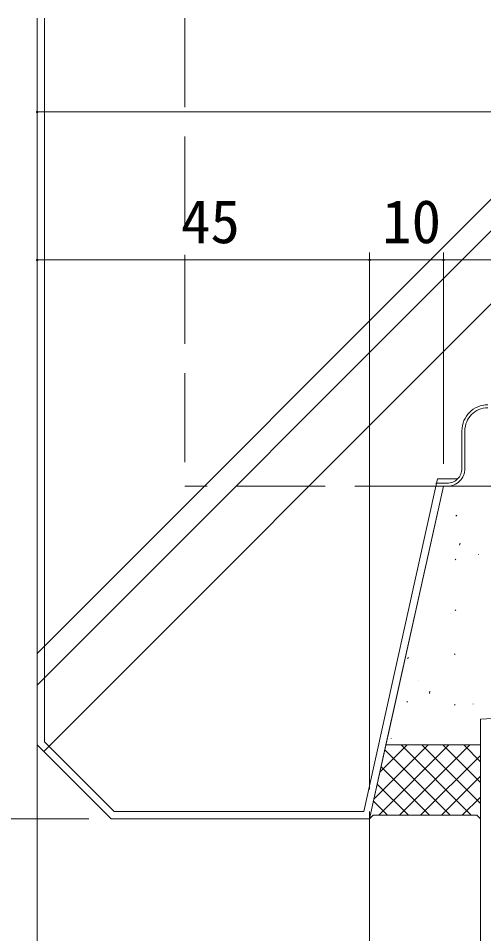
# Model space of a CAD drawing. Units: millimetres, scale not verified. Extents: x -1188 to -198, y -840 to 760.
# Drawn here: x -1020.6 to -957.5, y 401.5 to 525.3 of the extents above; entities that cross this region are included whole.
import ezdxf
from ezdxf.enums import TextEntityAlignment as Align

# ---------------------------------------------------------------- set-up
doc = ezdxf.new("R2010")
doc.units = ezdxf.units.MM
doc.header["$LTSCALE"] = 4
doc.linetypes.add('DASHED3', pattern=[4, 3, -1])
for name, color, linetype, lineweight in [('0-3_YKK_11', 7, 'Continuous', 9), ('0-5_YSS_K', 3, 'Continuous', 9), ('0-7_YKK_D', 6, 'Continuous', 9)]:
    doc.layers.add(name, color=color, linetype=linetype, lineweight=lineweight)
doc.styles.add('ＭＳ ゴシック', font='')
doc.styles.get('ＭＳ ゴシック').set_extended_font_data('MS Gothic')

msp = doc.modelspace()

# ---------------------------------------------------------------- linework, layer by layer
at = {"layer": '0-3_YKK_11'}
for p, q in [((-939.458, 431.472), (-958, 430.5)), ((-958, 430.5), (-958, 398.7))]:
    msp.add_line(p, q, dxfattribs=at)
at = {"layer": '0-5_YSS_K'}
for p, q in [((-1018, 525.269), (-1018, 427)), ((-1018, 435.109), (-927.84, 525.269)), ((-1018, 439.352), (-932.083, 525.269)), ((-1017.105, 426.105), (-917.941, 525.269)), ((-1017, 525.269), (-1017, 427.414)), ((-973.798, 418), (-963.798, 463)), ((-963.798, 463), (-961.072, 463)), ((-973, 417), (-963, 462)), ((-970.778, 427), (-963, 462)), ((-963, 462), (-879.034, 462)), ((-963, 462), (-848, 462)), ((-961.304, 457.957), (-961.198, 458.064)), ((-960.817, 454.014), (-960.757, 454.308)), ((-961.41, 452.018), (-961.304, 452.124)), ((-958.241, 452.74), (-958.228, 452.767)), ((-962.064, 444.725), (-962.051, 444.752)), ((-961.41, 445.166), (-961.304, 445.272)), ((-967.859, 438.717), (-967.753, 438.823)), ((-961.516, 439.226), (-961.41, 439.332)), ((-966.339, 435.762), (-966.326, 435.789)), ((-964.896, 433.965), (-964.836, 434.258)), ((-967.965, 432.777), (-967.859, 432.884)), ((-961.516, 432.374), (-961.41, 432.48)), ((-958.975, 432.539), (-958.962, 432.566)), ((-939.458, 431.472), (-958, 430.5)), ((-958, 430.5), (-958, 427)), ((-1017, 427.414), (-1007.586, 418)), ((-970.097, 427.883), (-970.084, 427.91)), ((-1018, 427), (-1008, 417)), ((-1018, 427), (-1018, 335)), ((-973, 417), (-970.778, 427)), ((-972.404, 419.682), (-965.086, 427)), ((-971.758, 417.5), (-962.258, 427)), ((-971.596, 423.319), (-967.915, 427)), ((-962.071, 417.5), (-970.922, 426.351)), ((-970.788, 426.955), (-970.743, 427)), ((-968.929, 417.5), (-959.429, 427)), ((-959.243, 417.5), (-968.743, 427)), ((-958, 419.085), (-965.914, 427)), ((-958, 421.914), (-963.086, 427)), ((-958, 424.742), (-960.258, 427)), ((-958, 427), (-958, 417)), ((-966.101, 417.5), (-958, 425.601)), ((-964.9, 417.5), (-971.436, 424.037)), ((-963.273, 417.5), (-958, 422.773)), ((-967.728, 417.5), (-971.951, 421.722)), ((-960.444, 417.5), (-958, 419.944)), ((-970.557, 417.5), (-972.465, 419.408)), ((-1007.586, 418), (-973.798, 418)), ((-973, 418), (-973, 335)), ((-972.5, 417.5), (-973, 417)), ((-958.5, 417.5), (-972.5, 417.5)), ((-958, 417), (-958.5, 417.5)), ((-1008, 417), (-973, 417)), ((-972.942, 417.058), (-972.979, 417.094)), ((-958.058, 417.058), (-958, 417.116))]:
    msp.add_line(p, q, dxfattribs=at)
at = {"layer": '0-5_YSS_K', "linetype": 'DASHED3'}
for p, q in [((-998, 525.269), (-998, 462)), ((-960.5, 464.4), (-960.5, 469.5)), ((-960.1, 464.4), (-960.1, 469.5)), ((-963, 462), (-998, 462)), ((-964, 462.4), (-964, 462)), ((-962.5, 462.4), (-964, 462.4)), ((-912, 462), (-964, 462))]:
    msp.add_line(p, q, dxfattribs=at)
at = {"layer": '0-5_YSS_K'}
msp.add_lwpolyline([(-958, 427), (-970.778, 427), (-958, 427)], dxfattribs=at)
at = {"layer": '0-5_YSS_K', "linetype": 'DASHED3'}
for centre, radius, start, end in [((-957, 469.5), 3.5, 90, 180), ((-957, 469.5), 3.1, 90, 180), ((-962.5, 464.4), 2.4, 270, 0), ((-962.5, 464.4), 2, 270, 0)]:
    msp.add_arc(centre, radius, start, end, dxfattribs=at)
at = {"layer": '0-7_YKK_D'}
for p, q in [((-1018, 501), (-1018, 513.6)), ((-1018, 512.6), (-848, 512.6)), ((-1018, 495), (-1018, 491.6)), ((-973, 421), (-973, 493.6)), ((-973, 421), (-973, 493.6)), ((-963, 465), (-963, 493.6)), ((-963, 465), (-963, 493.6)), ((-973, 492.6), (-1018, 492.6)), ((-963, 492.6), (-973, 492.6)), ((-848, 492.6), (-963, 492.6)), ((-1011, 417), (-1039, 417))]:
    msp.add_line(p, q, dxfattribs=at)
for centre, start, end in [((-1018, 512.6), 0, 180), ((-1018, 512.6), 180, 0), ((-1018, 492.6), 0, 180), ((-973, 492.6), 0, 180), ((-973, 492.6), 0, 180), ((-963, 492.6), 0, 180), ((-963, 492.6), 0, 180), ((-1018, 492.6), 180, 0), ((-973, 492.6), 180, 0), ((-973, 492.6), 180, 0), ((-963, 492.6), 180, 0), ((-963, 492.6), 180, 0)]:
    msp.add_arc(centre, 0.106, start, end, dxfattribs=at)

# ---------------------------------------------------------------- texts
at = {"layer": '0-7_YKK_D', "color": 4, "style": 'ＭＳ ゴシック'}
for s, p in [('45', (-998.534, 493.1)), ('10', (-971.302, 493.1))]:
    msp.add_text(s, height=5.865, dxfattribs=at).set_placement(p, align=Align.BOTTOM_LEFT)

doc.saveas('drawing.dxf')
